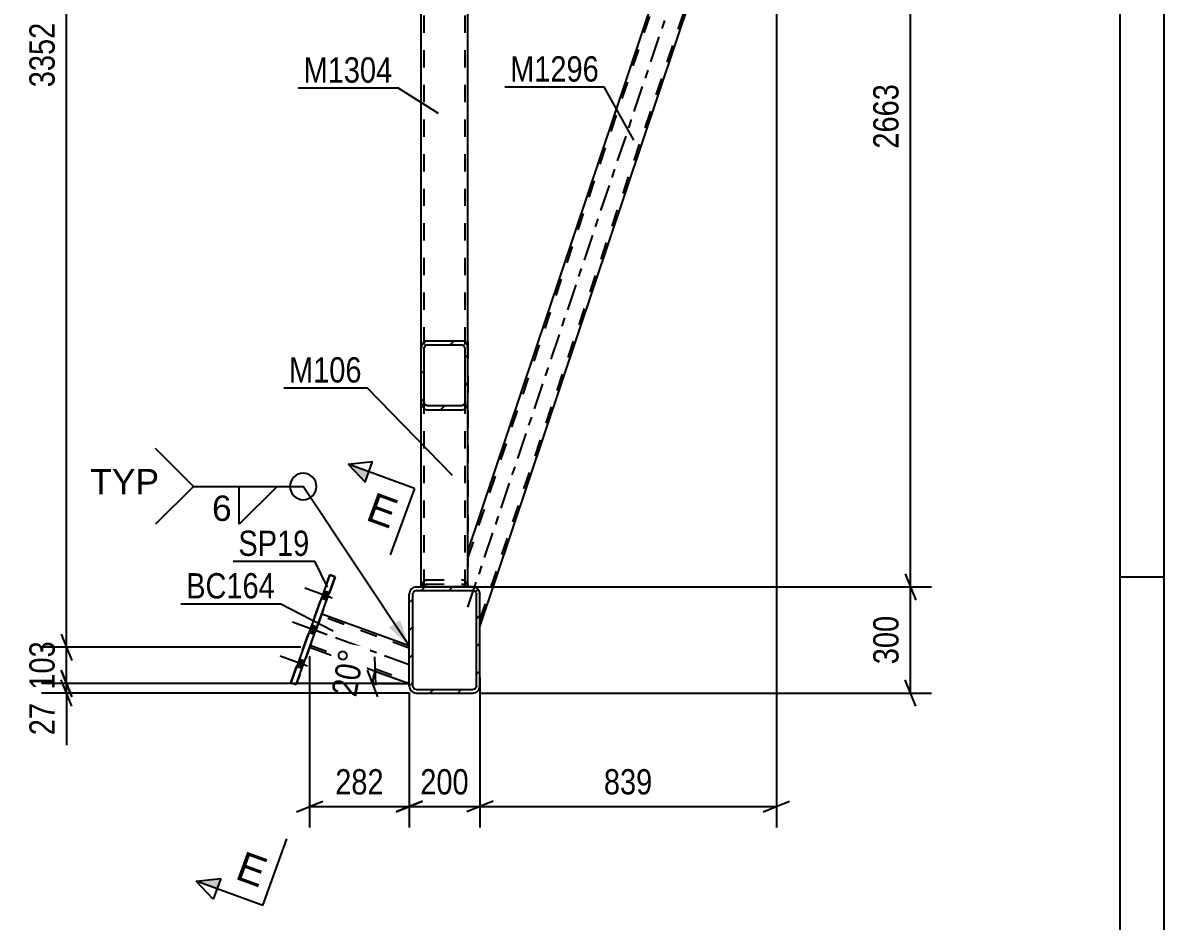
# Model space of a CAD drawing. Header units: millimetres. Extents: x 0 to 841, y 0 to 594.
# Drawn here: x 711.8 to 841, y 259.1 to 360.7 of the extents above; entities that cross this region are included whole.
import ezdxf

# ---------------------------------------------------------------- set-up
doc = ezdxf.new("R2010")
doc.units = ezdxf.units.MM
doc.linetypes.add('DXK_LINE_DOT2', pattern=[3.9198, 1.9599, -1.9599])
doc.linetypes.add('DXK_LINE_DOT3', pattern=[5.9187, 2.979, -0.9799, 0.9799, -0.9799])
doc.styles.add('Arial', font='ARIAL.TTF', dxfattribs={"height": 0.2})
doc.styles.add('Arial Narrow', font='ARIALN.TTF', dxfattribs={"height": 0.2})

# ---------------------------------------------------------------- blocks, each defined once
blk = doc.blocks.new('Unknown-122615941-1135')
at = {"color": 5, "linetype": 'Continuous'}
for p, q in [((841, 0), (841, 594)), ((836, 5), (836, 589)), ((841, 298), (836, 298))]:
    blk.add_line(p, q, dxfattribs=at)
blk = doc.blocks.new('Part-122615941-2543 - 2517')
at = {"color": 7, "linetype": 'DXK_LINE_DOT2'}
for p, q in [((756.91, 412.48), (762.19, 412.48)), ((756.91, 412.48), (762.19, 412.48)), ((756.91, 385.55), (756.91, 412.48)), ((757.23, 296.88), (757.23, 412.48)), ((761.87, 296.88), (761.87, 412.48)), ((762.19, 385.55), (762.19, 412.48)), ((756.91, 296.88), (756.91, 323.8)), ((762.19, 296.88), (762.19, 323.8)), ((756.91, 296.88), (762.19, 296.88)), ((761.55, 296.88), (757.55, 296.88)), ((757.55, 296.88), (761.55, 296.88))]:
    blk.add_line(p, q, dxfattribs=at)
at = {"color": 2, "linetype": 'Continuous'}
for p, q in [((756.91, 323.8), (756.91, 385.55)), ((762.19, 323.8), (762.19, 385.55))]:
    blk.add_line(p, q, dxfattribs=at)
blk = doc.blocks.new('Part-122615941-2524 - 2517')
at = {"linetype": 'Continuous'}
h = blk.add_hatch(dxfattribs=at)
h.set_pattern_fill('', scale=0.7, style=0, pattern_type=0)
h.set_pattern_definition([(45, (755.5455, 285.6775), (-1.57154, 1.57154), [])])
h.paths.add_polyline_path([(755.55, 296.08), (755.55, 285.68), (755.61, 285.37), (755.78, 285.11), (756.04, 284.94), (756.35, 284.88), (762.75, 284.88), (763.05, 284.94), (763.31, 285.11), (763.48, 285.37), (763.55, 285.68), (763.55, 296.08), (763.48, 296.38), (763.31, 296.64), (763.05, 296.82), (762.75, 296.88), (756.35, 296.88), (756.04, 296.82), (755.78, 296.64), (755.61, 296.38)])
h.paths.add_polyline_path([(756.06, 296.36), (756.19, 296.45), (756.35, 296.48), (762.75, 296.48), (762.9, 296.45), (763.03, 296.36), (763.12, 296.23), (763.15, 296.08), (763.15, 285.68), (763.12, 285.52), (763.03, 285.39), (762.9, 285.31), (762.75, 285.28), (756.35, 285.28), (756.19, 285.31), (756.06, 285.39), (755.98, 285.52), (755.95, 285.68), (755.95, 296.08), (755.98, 296.23)])
at = {"color": 2, "linetype": 'Continuous'}
for p, q in [((755.61, 296.38), (755.55, 296.08)), ((755.55, 296.08), (755.55, 296.08)), ((755.55, 285.68), (755.55, 296.08)), ((755.95, 296.08), (755.98, 296.23)), ((755.95, 296.08), (755.95, 296.08)), ((755.95, 285.68), (755.95, 296.08)), ((756.35, 296.88), (756.04, 296.82)), ((756.19, 296.45), (756.35, 296.48)), ((756.35, 296.88), (756.35, 296.88)), ((756.35, 296.88), (762.75, 296.88)), ((756.35, 296.48), (756.35, 296.48)), ((756.35, 296.48), (762.75, 296.48)), ((762.75, 296.88), (762.75, 296.88)), ((763.05, 296.82), (762.75, 296.88)), ((762.75, 296.48), (762.75, 296.48)), ((762.75, 296.48), (762.9, 296.45)), ((763.12, 296.23), (763.15, 296.08)), ((763.15, 296.08), (763.15, 296.08)), ((763.15, 285.68), (763.15, 296.08)), ((763.55, 296.08), (763.48, 296.38)), ((763.55, 296.08), (763.55, 296.08)), ((763.55, 285.68), (763.55, 296.08)), ((755.55, 285.68), (755.55, 285.68)), ((755.55, 285.68), (755.61, 285.37)), ((755.95, 285.68), (755.95, 285.68)), ((755.98, 285.52), (755.95, 285.68)), ((763.15, 285.68), (763.12, 285.52)), ((763.15, 285.68), (763.15, 285.68)), ((763.48, 285.37), (763.55, 285.68)), ((763.55, 285.68), (763.55, 285.68)), ((756.04, 284.94), (756.35, 284.88)), ((756.35, 285.28), (756.19, 285.31)), ((756.35, 285.28), (756.35, 285.28)), ((756.35, 285.28), (762.75, 285.28)), ((756.35, 284.88), (756.35, 284.88)), ((756.35, 284.88), (762.75, 284.88)), ((762.9, 285.31), (762.75, 285.28)), ((762.75, 285.28), (762.75, 285.28)), ((762.75, 284.88), (763.05, 284.94)), ((762.75, 284.88), (762.75, 284.88))]:
    blk.add_line(p, q, dxfattribs=at)
for centre, radius, start, end in [((756.35, 296.08), 0.8, 112.5, 157.5), ((756.35, 296.08), 0.4, 112.5, 157.5), ((762.75, 296.08), 0.4, 22.5, 67.5), ((762.75, 296.08), 0.8, 22.5, 67.5), ((756.35, 285.68), 0.4, 202.5, 247.5), ((762.75, 285.68), 0.4, 292.5, 337.5), ((756.35, 285.68), 0.8, 202.5, 247.5), ((762.75, 285.68), 0.8, 292.5, 337.5)]:
    blk.add_arc(centre, radius, start, end, dxfattribs=at)
blk = doc.blocks.new('Part-122615941-2554 - 2517')
at = {"color": 7, "linetype": 'DXK_LINE_DOT2'}
for p, q in [((745.64, 293.81), (744.27, 290.05)), ((755.55, 289.95), (745.56, 293.59)), ((744.35, 290.28), (755.55, 286.21)), ((755.55, 285.95), (755.55, 290.21))]:
    blk.add_line(p, q, dxfattribs=at)
at = {"color": 2, "linetype": 'Continuous'}
for p, q in [((755.55, 290.21), (745.64, 293.81)), ((744.27, 290.05), (755.55, 285.95))]:
    blk.add_line(p, q, dxfattribs=at)
at = {"color": 7, "linetype": 'DXK_LINE_DOT3'}
blk.add_line((755.55, 288.08), (744.95, 291.93), dxfattribs=at)
blk = doc.blocks.new('Part-122615941-2565 - 2517')
at = {"color": 7, "linetype": 'DXK_LINE_DOT2'}
for p, q in [((756.91, 296.88), (756.91, 324.68)), ((757.23, 296.88), (757.23, 324.68)), ((761.87, 296.88), (761.87, 324.68)), ((762.19, 324.68), (762.19, 296.88)), ((757.42, 297.64), (757.3, 297.6)), ((757.55, 297.68), (757.42, 297.64)), ((757.42, 297.17), (757.55, 297.2)), ((757.55, 297.68), (761.55, 297.68)), ((757.55, 297.2), (761.55, 297.2)), ((761.77, 297.61), (761.55, 297.68)), ((761.55, 297.2), (761.67, 297.17)), ((761.79, 297.6), (761.77, 297.61)), ((756.91, 296.88), (762.19, 296.88)), ((757.25, 296.88), (756.91, 296.88)), ((756.95, 297.09), (756.93, 296.88)), ((757.23, 296.88), (757.25, 296.88)), ((757.25, 296.88), (757.25, 296.91)), ((761.84, 296.91), (761.85, 296.88)), ((761.85, 296.88), (761.87, 296.88)), ((762.17, 296.88), (761.85, 296.88)), ((762.17, 296.88), (762.14, 297.09)), ((762.19, 296.88), (762.17, 296.88)), ((762.19, 296.88), (762.19, 296.88))]:
    blk.add_line(p, q, dxfattribs=at)
for centre, radius, start, end in [((757.8, 296.9), 0.863, 124.9769, 167.0015), ((757.67, 296.81), 0.432, 124.9769, 167.0015), ((761.42, 296.81), 0.432, 12.9985, 55.0231), ((761.3, 296.9), 0.863, 12.9985, 55.0231)]:
    blk.add_arc(centre, radius, start, end, dxfattribs=at)
blk = doc.blocks.new('Part-122615941-2690 - 2517')
at = {"linetype": 'Continuous'}
h = blk.add_hatch(dxfattribs=at)
h.set_pattern_fill('', scale=0.7, style=0, pattern_type=0)
h.set_pattern_definition([(45, (756.9055, 317.8751), (-1.57154, 1.57154), [])])
h.paths.add_polyline_path([(756.91, 323.8), (756.91, 317.88), (756.95, 317.51), (757.09, 317.2), (757.3, 317), (757.55, 316.93), (761.55, 316.93), (761.79, 317), (762, 317.2), (762.14, 317.51), (762.19, 317.88), (762.19, 323.8), (762.14, 324.17), (762, 324.47), (761.79, 324.68), (761.55, 324.75), (757.55, 324.75), (757.3, 324.68), (757.09, 324.47), (756.95, 324.17)])
h.paths.add_polyline_path([(757.32, 324.14), (757.42, 324.24), (757.55, 324.28), (761.55, 324.28), (761.67, 324.24), (761.77, 324.14), (761.84, 323.98), (761.87, 323.8), (761.87, 317.88), (761.84, 317.69), (761.77, 317.54), (761.67, 317.44), (761.55, 317.4), (757.55, 317.4), (757.42, 317.44), (757.32, 317.54), (757.25, 317.69), (757.23, 317.88), (757.23, 323.8), (757.25, 323.98)])
at = {"color": 2, "linetype": 'Continuous'}
for p, q in [((757.55, 324.75), (757.3, 324.68)), ((757.42, 324.24), (757.55, 324.28)), ((757.55, 324.75), (761.55, 324.75)), ((757.55, 324.28), (761.55, 324.28)), ((761.79, 324.68), (761.55, 324.75)), ((761.55, 324.28), (761.67, 324.24)), ((756.95, 324.17), (756.91, 323.8)), ((756.91, 317.88), (756.91, 323.8)), ((757.23, 323.8), (757.25, 323.98)), ((757.23, 317.88), (757.23, 323.8)), ((761.84, 323.98), (761.87, 323.8)), ((761.87, 317.88), (761.87, 323.8)), ((762.19, 323.8), (762.14, 324.17)), ((762.19, 317.88), (762.19, 323.8)), ((756.91, 296.88), (756.91, 317.88)), ((756.91, 317.88), (756.95, 317.51)), ((757.25, 317.69), (757.23, 317.88)), ((761.87, 317.88), (761.84, 317.69)), ((762.14, 317.51), (762.19, 317.88)), ((762.19, 296.88), (762.19, 317.88)), ((757.3, 317), (757.55, 316.93)), ((757.55, 317.4), (757.42, 317.44)), ((757.55, 317.4), (761.55, 317.4)), ((757.55, 316.93), (761.55, 316.93)), ((761.67, 317.44), (761.55, 317.4)), ((761.55, 316.93), (761.79, 317))]:
    blk.add_line(p, q, dxfattribs=at)
at = {"color": 7, "linetype": 'DXK_LINE_DOT2'}
for p, q in [((756.91, 317.88), (756.91, 323.8)), ((757.23, 296.88), (757.23, 323.8)), ((761.87, 296.88), (761.87, 323.8)), ((762.19, 317.88), (762.19, 323.8)), ((757.3, 297.6), (757.55, 297.68)), ((757.55, 297.2), (757.42, 297.17)), ((757.55, 297.68), (761.55, 297.68)), ((757.55, 297.2), (761.55, 297.2)), ((761.55, 297.68), (761.79, 297.6)), ((761.67, 297.17), (761.55, 297.2)), ((756.91, 296.88), (762.19, 296.88)), ((756.91, 296.88), (756.91, 296.88)), ((756.91, 296.88), (756.93, 296.88)), ((756.91, 296.88), (756.91, 296.88)), ((756.93, 296.88), (756.95, 297.09)), ((756.93, 296.88), (757.25, 296.88)), ((757.23, 296.88), (757.25, 296.88)), ((757.25, 296.91), (757.25, 296.88)), ((761.85, 296.88), (761.84, 296.91)), ((761.87, 296.88), (761.85, 296.88)), ((761.85, 296.88), (762.19, 296.88)), ((762.14, 297.09), (762.17, 296.88)), ((762.19, 296.88), (762.19, 296.88)), ((762.19, 296.88), (762.19, 296.88))]:
    blk.add_line(p, q, dxfattribs=at)
at = {"color": 2, "linetype": 'Continuous'}
for centre, radius, start, end in [((757.8, 323.97), 0.863, 124.977, 167.0016), ((761.3, 323.97), 0.863, 12.9984, 55.023), ((757.67, 323.89), 0.432, 124.977, 167.0016), ((761.42, 323.89), 0.432, 12.9984, 55.023), ((757.8, 317.71), 0.863, 192.9984, 235.023), ((757.67, 317.79), 0.432, 192.9984, 235.023), ((761.42, 317.79), 0.432, 304.977, 347.0016), ((761.3, 317.71), 0.863, 304.977, 347.0016)]:
    blk.add_arc(centre, radius, start, end, dxfattribs=at)
at = {"color": 7, "linetype": 'DXK_LINE_DOT2'}
for centre, radius, start, end in [((757.8, 296.9), 0.863, 124.9769, 167.0015), ((757.67, 296.81), 0.432, 124.9769, 167.0015), ((761.42, 296.81), 0.432, 12.9985, 55.0231), ((761.3, 296.9), 0.863, 12.9985, 55.0231)]:
    blk.add_arc(centre, radius, start, end, dxfattribs=at)
blk = doc.blocks.new('Bolt-122615941-2694 - 2517')
at = {"linetype": 'Continuous'}
for points in [[(746.2, 295.37), (746.51, 296.2), (745.9, 296.42), (745.6, 295.59)], [(746.2, 295.37), (746.51, 296.2), (745.9, 296.42), (745.6, 295.59)], [(746.2, 295.37), (746.51, 296.2), (745.9, 296.42), (745.6, 295.59)], [(744.8, 291.52), (745.1, 292.35), (744.5, 292.57), (744.2, 291.74)], [(744.8, 291.52), (745.1, 292.35), (744.5, 292.57), (744.2, 291.74)], [(743.4, 287.67), (743.7, 288.49), (743.1, 288.71), (742.8, 287.89)], [(743.4, 287.67), (743.7, 288.49), (743.1, 288.71), (742.8, 287.89)], [(743.4, 287.67), (743.7, 288.49), (743.1, 288.71), (742.8, 287.89)]]:
    blk.add_hatch(color=1, dxfattribs=at).paths.add_polyline_path(points)
at = {"color": 1, "linetype": 'Continuous'}
for p, q in [((746.84, 295.61), (743.72, 296.74)), ((746.84, 295.61), (743.72, 296.74)), ((746.84, 295.61), (743.72, 296.74)), ((746.51, 296.2), (745.9, 296.42)), ((746.51, 296.2), (745.9, 296.42)), ((746.51, 296.2), (745.9, 296.42)), ((746.2, 295.37), (745.6, 295.59)), ((746.2, 295.37), (745.6, 295.59)), ((746.2, 295.37), (745.6, 295.59)), ((745.44, 291.76), (742.32, 292.89)), ((745.44, 291.76), (742.32, 292.89)), ((745.1, 292.35), (744.5, 292.57)), ((745.1, 292.35), (744.5, 292.57)), ((744.8, 291.52), (744.2, 291.74)), ((744.8, 291.52), (744.2, 291.74)), ((744.04, 287.9), (740.92, 289.04)), ((744.04, 287.9), (740.92, 289.04)), ((744.04, 287.9), (740.92, 289.04)), ((743.7, 288.49), (743.1, 288.71)), ((743.7, 288.49), (743.1, 288.71)), ((743.7, 288.49), (743.1, 288.71)), ((743.4, 287.67), (742.8, 287.89)), ((743.4, 287.67), (742.8, 287.89)), ((743.4, 287.67), (742.8, 287.89))]:
    blk.add_line(p, q, dxfattribs=at)
blk = doc.blocks.new('Part-122615941-2635 - 2517')
at = {"color": 2, "linetype": 'Continuous'}
for p, q in [((762.19, 300.88), (797.1, 404.91)), ((797.1, 404.91), (797.13, 404.9)), ((797.55, 404.75), (797.13, 404.9)), ((800.86, 403.54), (797.55, 404.75)), ((763.55, 292.36), (800.86, 403.54))]:
    blk.add_line(p, q, dxfattribs=at)
at = {"color": 7, "linetype": 'DXK_LINE_DOT2'}
for p, q in [((762.19, 300.12), (797.33, 404.83)), ((797.55, 404.75), (797.23, 404.86)), ((763.55, 293.11), (800.63, 403.63)), ((762.19, 296.88), (762.19, 300.88)), ((762.75, 296.88), (762.19, 296.88)), ((762.19, 296.88), (762.75, 296.88)), ((762.75, 296.88), (762.19, 296.88)), ((762.19, 296.88), (762.75, 296.88)), ((762.75, 296.88), (763.05, 296.82)), ((763.05, 296.82), (762.75, 296.88)), ((762.75, 296.88), (763.05, 296.82)), ((763.05, 296.82), (762.75, 296.88)), ((763.48, 296.38), (763.55, 296.08)), ((763.55, 296.08), (763.48, 296.38)), ((763.48, 296.38), (763.55, 296.08)), ((763.55, 296.08), (763.48, 296.38)), ((763.55, 292.36), (763.55, 296.08))]:
    blk.add_line(p, q, dxfattribs=at)
at = {"color": 7, "linetype": 'DXK_LINE_DOT3'}
blk.add_line((762.19, 294.59), (798.98, 404.23), dxfattribs=at)
at = {"color": 7, "linetype": 'DXK_LINE_DOT2'}
blk.add_arc((762.75, 296.08), 0.8, 22.5, 67.5, dxfattribs=at)
blk.add_arc((762.75, 296.08), 0.8, 22.5, 67.5, dxfattribs=at)
blk.add_arc((762.75, 296.08), 0.8, 22.5, 67.5, dxfattribs=at)
blk.add_arc((762.75, 296.08), 0.8, 22.5, 67.5, dxfattribs=at)
blk = doc.blocks.new('Part-122615941-2650 - 2517')
at = {"color": 2, "linetype": 'Continuous'}
for p, q in [((746.57, 298.26), (742.13, 286.04)), ((742.73, 285.83), (747.18, 298.04)), ((747.18, 298.04), (746.57, 298.26)), ((746.57, 298.26), (746.57, 298.26)), ((747.18, 298.04), (747.18, 298.04)), ((742.13, 286.04), (742.73, 285.83)), ((742.13, 286.04), (742.13, 286.04)), ((742.73, 285.83), (742.73, 285.83))]:
    blk.add_line(p, q, dxfattribs=at)
at = {"color": 7, "linetype": 'DXK_LINE_DOT2'}
for p, q in [((742.13, 286.04), (746.57, 298.26)), ((747.18, 298.04), (742.73, 285.83)), ((746.57, 298.26), (747.18, 298.04)), ((742.73, 285.83), (742.13, 286.04))]:
    blk.add_line(p, q, dxfattribs=at)
blk = doc.blocks.new('AngleDimension-122615941-11420 - 2517')
at = {"color": 7, "linetype": 'Continuous'}
for p, q in [((751.61, 288.98), (751.71, 285.75)), ((752.01, 284.45), (750.81, 287.45)), ((751.66, 287.36), (755.55, 285.95)), ((754.55, 285.95), (751.41, 285.95)), ((751.41, 285.95), (755.55, 285.95))]:
    blk.add_line(p, q, dxfattribs=at)
blk.add_arc((755.55, 285.95), 4.13, 159.9999, 180, dxfattribs=at)
at = {"color": 0}
blk.add_wipeout([(751.15, 290), (747.01, 290.73), (745.89, 284.37), (750.03, 283.64)], dxfattribs=at)
at = {"color": 3, "style": 'Arial Narrow'}
blk.add_text('20°', height=2.863, rotation=80.0021, dxfattribs=at).set_placement((749.54, 284.34))
blk = doc.blocks.new('StraightDimension-122615941-2790 - 2517')
at = {"color": 7, "linetype": 'Continuous'}
for p, q in [((716.16, 291.55), (717.36, 288.55)), ((743.27, 290.05), (713.91, 290.05)), ((716.76, 285.95), (716.76, 290.05)), ((717.36, 284.45), (716.16, 287.45)), ((754.55, 285.95), (713.91, 285.95))]:
    blk.add_line(p, q, dxfattribs=at)
at = {"color": 0}
blk.add_wipeout([(716.01, 291.34), (711.81, 291.34), (711.81, 284.66), (716.01, 284.66)], dxfattribs=at)
at = {"color": 3, "style": 'Arial Narrow'}
blk.add_text('103', height=2.863, rotation=90.0002, dxfattribs=at).set_placement((715.41, 285.26))
blk = doc.blocks.new('StraightDimension-122615941-5808 - 2517')
at = {"color": 7, "linetype": 'Continuous'}
for p, q in [((744.27, 289.05), (744.27, 269.65)), ((755.55, 284.95), (755.55, 269.65)), ((742.77, 271.45), (745.77, 272.65)), ((757.05, 272.65), (754.05, 271.45)), ((744.27, 272.05), (755.55, 272.05))]:
    blk.add_line(p, q, dxfattribs=at)
at = {"color": 0}
blk.add_wipeout([(753.25, 272.8), (753.25, 277), (746.57, 277), (746.57, 272.8)], dxfattribs=at)
at = {"color": 3, "style": 'Arial Narrow'}
blk.add_text('282', height=2.863, dxfattribs=at).set_placement((747.17, 273.4))
blk = doc.blocks.new('StraightDimension-122615941-5807 - 2517')
at = {"color": 7, "linetype": 'Continuous'}
for p, q in [((763.55, 286.63), (763.55, 269.65)), ((755.55, 284.95), (755.55, 269.65)), ((754.05, 271.45), (757.05, 272.65)), ((765.05, 272.65), (762.05, 271.45)), ((755.55, 272.05), (763.55, 272.05))]:
    blk.add_line(p, q, dxfattribs=at)
at = {"color": 0}
blk.add_wipeout([(762.89, 272.8), (762.89, 277), (756.2, 277), (756.2, 272.8)], dxfattribs=at)
at = {"color": 3, "style": 'Arial Narrow'}
blk.add_text('200', height=2.863, dxfattribs=at).set_placement((756.8, 273.4))
blk = doc.blocks.new('StraightDimension-122615941-2780 - 2517')
at = {"color": 7, "linetype": 'Continuous'}
for p, q in [((716.16, 287.45), (717.36, 284.45)), ((754.55, 285.95), (713.91, 285.95)), ((717.36, 283.38), (716.16, 286.38)), ((716.76, 284.88), (716.76, 285.95)), ((755.51, 284.88), (713.91, 284.88)), ((716.76, 284.88), (716.76, 278.97)), ((716.76, 284.88), (716.76, 278.97))]:
    blk.add_line(p, q, dxfattribs=at)
at = {"color": 0}
blk.add_wipeout([(716.01, 284.35), (711.81, 284.35), (711.81, 279.5), (716.01, 279.5)], dxfattribs=at)
at = {"color": 3, "style": 'Arial Narrow'}
blk.add_text('27', height=2.863, rotation=90.0002, dxfattribs=at).set_placement((715.41, 280.1))
blk = doc.blocks.new('StraightDimension-122615941-2800 - 2517')
at = {"color": 7, "linetype": 'Continuous'}
for p, q in [((717.36, 422.64), (716.16, 425.64)), ((743.27, 424.14), (713.91, 424.14)), ((716.76, 290.05), (716.76, 424.14)), ((716.16, 291.55), (717.36, 288.55)), ((743.27, 290.05), (713.91, 290.05))]:
    blk.add_line(p, q, dxfattribs=at)
at = {"color": 0}
blk.add_wipeout([(716.01, 361.35), (711.81, 361.35), (711.81, 352.84), (716.01, 352.84)], dxfattribs=at)
at = {"color": 3, "style": 'Arial Narrow'}
blk.add_text('3352', height=2.863, rotation=90.0002, dxfattribs=at).set_placement((715.41, 353.44))
blk = doc.blocks.new('StraightDimension-122615941-5652 - 2517')
at = {"color": 7, "linetype": 'Continuous'}
for p, q in [((812.88, 401.91), (811.68, 404.91)), ((802.24, 403.41), (814.68, 403.41)), ((812.28, 296.88), (812.28, 403.41)), ((811.68, 298.38), (812.88, 295.38)), ((761.29, 296.88), (814.68, 296.88))]:
    blk.add_line(p, q, dxfattribs=at)
at = {"color": 0}
blk.add_wipeout([(811.53, 354.4), (807.33, 354.4), (807.33, 345.89), (811.53, 345.89)], dxfattribs=at)
at = {"color": 3, "style": 'Arial Narrow'}
blk.add_text('2663', height=2.863, rotation=90.0002, dxfattribs=at).set_placement((810.93, 346.49))
blk = doc.blocks.new('StraightDimension-122615941-5653 - 2517')
at = {"color": 7, "linetype": 'Continuous'}
for p, q in [((811.68, 298.38), (812.88, 295.38)), ((761.29, 296.88), (814.68, 296.88)), ((812.28, 284.88), (812.28, 296.88)), ((812.88, 283.38), (811.68, 286.38)), ((763.59, 284.88), (814.68, 284.88))]:
    blk.add_line(p, q, dxfattribs=at)
at = {"color": 0}
blk.add_wipeout([(811.53, 294.22), (807.33, 294.22), (807.33, 287.54), (811.53, 287.54)], dxfattribs=at)
at = {"color": 3, "style": 'Arial Narrow'}
blk.add_text('300', height=2.863, rotation=90.0002, dxfattribs=at).set_placement((810.93, 288.14))
blk = doc.blocks.new('StraightDimension-122615941-5806 - 2517')
at = {"color": 7, "linetype": 'Continuous'}
for p, q in [((797.1, 403.91), (797.1, 269.65)), ((763.55, 286.63), (763.55, 269.65)), ((765.05, 272.65), (762.05, 271.45)), ((795.6, 271.45), (798.6, 272.65)), ((763.55, 272.05), (797.1, 272.05))]:
    blk.add_line(p, q, dxfattribs=at)
at = {"color": 0}
blk.add_wipeout([(783.67, 272.8), (783.67, 277), (776.98, 277), (776.98, 272.8)], dxfattribs=at)
at = {"color": 3, "style": 'Arial Narrow'}
blk.add_text('839', height=2.863, dxfattribs=at).set_placement((777.58, 273.4))
blk = doc.blocks.new('MarkSet-122615941-2994 - 2517')
at = {"color": 0}
blk.add_wipeout([(750.17, 320.02), (750.17, 323.02), (741.94, 323.02), (741.94, 320.02)], dxfattribs=at)
blk.add_wipeout([(750.17, 320.02), (750.17, 323.02), (741.94, 323.02), (741.94, 320.02)], dxfattribs=at)
at = {"color": 30, "linetype": 'Continuous'}
for p in [(741.34, 319.42), (760.44, 309.5)]:
    blk.add_line(p, (750.77, 319.42), dxfattribs=at)
at = {"color": 3, "style": 'Arial Narrow'}
blk.add_text('M106', height=2.863, dxfattribs=at).set_placement((741.94, 320.02))
blk = doc.blocks.new('Mark-122615941-2550 - 2517')
at = {"color": 0}
blk.add_wipeout([(740.35, 295.58), (740.35, 298.58), (730.3, 298.58), (730.3, 295.58)], dxfattribs=at)
blk.add_wipeout([(740.35, 295.58), (740.35, 298.58), (730.3, 298.58), (730.3, 295.58)], dxfattribs=at)
at = {"color": 30, "linetype": 'Continuous'}
for p in [(729.7, 294.98), (746.94, 291.86)]:
    blk.add_line(p, (740.95, 294.98), dxfattribs=at)
at = {"color": 3, "style": 'Arial Narrow'}
blk.add_text('BC164', height=2.863, dxfattribs=at).set_placement((730.3, 295.58))
blk = doc.blocks.new('MarkSet-122615941-3006 - 2517')
at = {"color": 0}
blk.add_wipeout([(753.64, 353.96), (753.64, 356.96), (743.59, 356.96), (743.59, 353.96)], dxfattribs=at)
blk.add_wipeout([(753.64, 353.96), (753.64, 356.96), (743.59, 356.96), (743.59, 353.96)], dxfattribs=at)
at = {"color": 30, "linetype": 'Continuous'}
for p in [(742.99, 353.36), (758.86, 350.45)]:
    blk.add_line(p, (754.24, 353.36), dxfattribs=at)
at = {"color": 3, "style": 'Arial Narrow'}
blk.add_text('M1304', height=2.863, dxfattribs=at).set_placement((743.59, 353.96))
blk = doc.blocks.new('Mark-122615941-2631 - 2517')
at = {"color": 0}
blk.add_wipeout([(777.02, 354.08), (777.02, 357.08), (766.97, 357.08), (766.97, 354.08)], dxfattribs=at)
blk.add_wipeout([(777.02, 354.08), (777.02, 357.08), (766.97, 357.08), (766.97, 354.08)], dxfattribs=at)
at = {"color": 30, "linetype": 'Continuous'}
for p in [(766.37, 353.48), (780.96, 347.45)]:
    blk.add_line(p, (777.62, 353.48), dxfattribs=at)
at = {"color": 3, "style": 'Arial Narrow'}
blk.add_text('M1296', height=2.863, dxfattribs=at).set_placement((766.97, 354.08))
blk = doc.blocks.new('Mark-122615941-2646 - 2517')
at = {"color": 0}
blk.add_wipeout([(744.25, 300.4), (744.25, 303.4), (736.21, 303.4), (736.21, 300.4)], dxfattribs=at)
blk.add_wipeout([(744.25, 300.4), (744.25, 303.4), (736.21, 303.4), (736.21, 300.4)], dxfattribs=at)
at = {"color": 30, "linetype": 'Continuous'}
for p in [(735.61, 299.8), (746.31, 296.84)]:
    blk.add_line(p, (744.85, 299.8), dxfattribs=at)
at = {"color": 3, "style": 'Arial Narrow'}
blk.add_text('SP19', height=2.863, dxfattribs=at).set_placement((736.21, 300.4))
blk = doc.blocks.new('SectionMark-122615941-2972 - 2517')
at = {"linetype": 'Continuous'}
for points in [[(750.97, 309.92), (750.54, 308.74), (748.62, 310.77)], [(734.22, 263.9), (733.79, 262.73), (731.44, 263.59)]]:
    blk.add_hatch(color=6, dxfattribs=at).paths.add_polyline_path(points)
at = {"color": 6, "linetype": 'Continuous'}
for p, q in [((748.62, 310.77), (751.39, 311.09)), ((748.62, 310.77), (750.54, 308.74)), ((750.54, 308.74), (751.39, 311.09)), ((731.44, 263.59), (734.22, 263.9)), ((733.36, 261.56), (731.44, 263.59)), ((734.22, 263.9), (733.36, 261.56))]:
    blk.add_line(p, q, dxfattribs=at)
at = {"color": 0, "linetype": 'Continuous'}
for points in [[(753.4, 303.45), (754.6, 306.74), (751.67, 307.8), (750.48, 304.51)], [(738.62, 262.84), (739.82, 266.12), (736.89, 267.19), (735.7, 263.9)]]:
    blk.add_wipeout(points, dxfattribs=at)
at = {"color": 6, "linetype": 'Continuous'}
for p, q in [((756.14, 308.04), (748.62, 310.77)), ((756.14, 308.04), (753.4, 300.52)), ((738.96, 260.85), (741.7, 268.37)), ((738.96, 260.85), (731.44, 263.59))]:
    blk.add_line(p, q, dxfattribs=at)
at = {"color": 3, "linetype": 'Continuous', "style": 'Arial'}
for p in [(750.48, 304.51), (735.7, 263.9)]:
    blk.add_text('E', height=3.34, rotation=-20.002, dxfattribs=at).set_placement(p)
blk = doc.blocks.new('WeldMark-122615941-2981 - 2517')
at = {"linetype": 'Continuous'}
blk.add_hatch(color=30, dxfattribs=at).paths.add_polyline_path([(754.51, 293.12), (755.55, 290.21), (753.26, 292.29)])
at = {"color": 3, "linetype": 'Continuous'}
for p, q in [((731.12, 308.26), (726.84, 312.55)), ((731.12, 308.26), (726.84, 303.98)), ((736.3, 308.26), (740.59, 308.26)), ((740.59, 308.26), (736.3, 303.98)), ((736.3, 303.98), (736.3, 308.26))]:
    blk.add_line(p, q, dxfattribs=at)
at = {"color": 30, "linetype": 'Continuous'}
for p in [(731.12, 308.26), (755.55, 290.21)]:
    blk.add_line(p, (743.55, 308.26), dxfattribs=at)
at = {"color": 3, "linetype": 'Continuous'}
for start, end in [(90, 270), (270, 90)]:
    blk.add_arc((743.55, 308.26), 1.5, start, end, dxfattribs=at)
at = {"color": 0}
blk.add_wipeout([(735.65, 304.16), (735.65, 307.56), (733.02, 307.56), (733.02, 304.16)], dxfattribs=at)
at = {"color": 3, "style": 'Arial'}
blk.add_text('6', height=2.87, dxfattribs=at).set_placement((733.22, 304.36))
at = {"color": 0, "linetype": 'Continuous'}
blk.add_wipeout([(727.22, 307.36), (727.22, 310.36), (719.45, 310.36), (719.45, 307.36)], dxfattribs=at)
blk.add_wipeout([(727.22, 307.36), (727.22, 310.36), (719.45, 310.36), (719.45, 307.36)], dxfattribs=at)
at = {"color": 3, "linetype": 'Continuous', "style": 'Arial'}
blk.add_text('TYP', height=2.865, dxfattribs=at).set_placement((719.45, 307.36))

msp = doc.modelspace()

# ---------------------------------------------------------------- block references
for name in ['Unknown-122615941-1135', 'Part-122615941-2543 - 2517', 'Part-122615941-2635 - 2517', 'Part-122615941-2690 - 2517', 'Part-122615941-2565 - 2517', 'Part-122615941-2650 - 2517', 'Bolt-122615941-2694 - 2517', 'Part-122615941-2524 - 2517', 'Part-122615941-2554 - 2517']:
    msp.add_blockref(name, (0, 0))

# ---------------------------------------------------------------- next in the draw order: block references
for name in ['StraightDimension-122615941-5652 - 2517', 'AngleDimension-122615941-11420 - 2517']:
    msp.add_blockref(name, (0, 0))

# ---------------------------------------------------------------- next in the draw order: block references
msp.add_blockref('StraightDimension-122615941-2790 - 2517', (0, 0))

# ---------------------------------------------------------------- next in the draw order: block references
msp.add_blockref('StraightDimension-122615941-5808 - 2517', (0, 0))

# ---------------------------------------------------------------- next in the draw order: block references
for name in ['StraightDimension-122615941-2800 - 2517', 'StraightDimension-122615941-5807 - 2517']:
    msp.add_blockref(name, (0, 0))

# ---------------------------------------------------------------- next in the draw order: block references
for name in ['MarkSet-122615941-3006 - 2517', 'MarkSet-122615941-2994 - 2517', 'Mark-122615941-2550 - 2517', 'StraightDimension-122615941-5653 - 2517', 'StraightDimension-122615941-2780 - 2517']:
    msp.add_blockref(name, (0, 0))

# ---------------------------------------------------------------- next in the draw order: block references
for name in ['StraightDimension-122615941-5806 - 2517', 'Mark-122615941-2646 - 2517']:
    msp.add_blockref(name, (0, 0))

# ---------------------------------------------------------------- next in the draw order: block references
for name in ['Mark-122615941-2631 - 2517', 'SectionMark-122615941-2972 - 2517']:
    msp.add_blockref(name, (0, 0))

# ---------------------------------------------------------------- next in the draw order: block references
msp.add_blockref('WeldMark-122615941-2981 - 2517', (0, 0))

doc.saveas('drawing.dxf')
